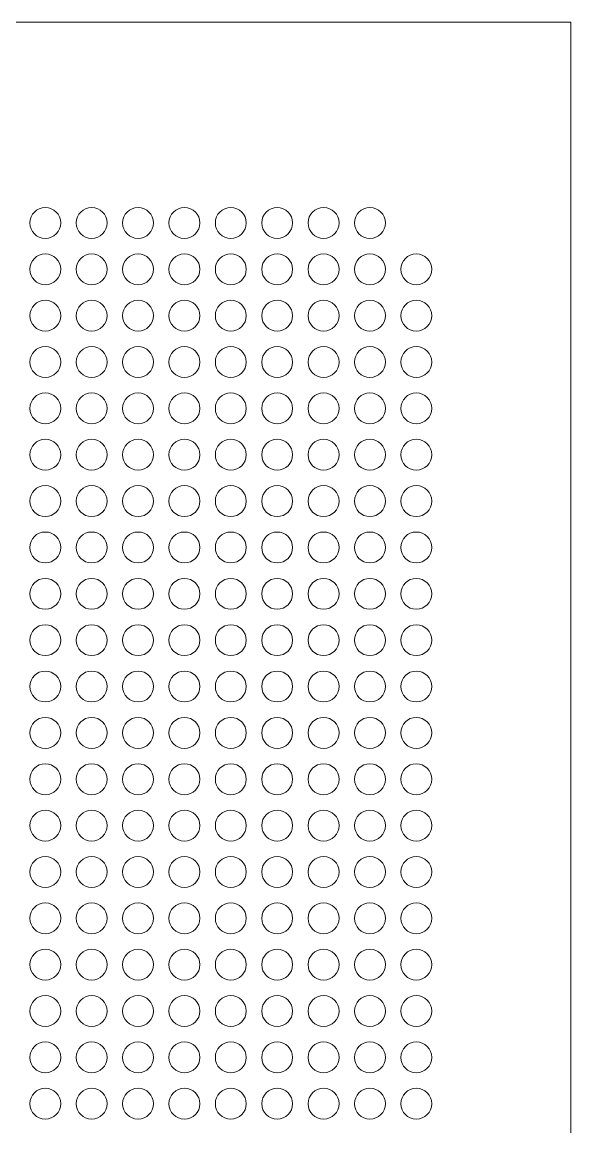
# Model space of a CAD drawing. Header units: centimetres. Extents: x -67.6 to -20.6, y -25.4 to 27.8.
# Drawn here: x -54.477 to -52.702, y -20.479 to -16.904 of the extents above; entities that cross this region are included whole.
import ezdxf

# ---------------------------------------------------------------- set-up
doc = ezdxf.new("R2010")
doc.units = ezdxf.units.CM
doc.header["$MEASUREMENT"] = 0
doc.layers.add('Layer 1', color=7, linetype='Continuous')

msp = doc.modelspace()

# ---------------------------------------------------------------- linework, layer by layer
at = {"layer": 'Layer 1', "color": 250, "lineweight": 9}
for points in [[(-59.70196, -24.2043), (-59.70196, -24.2043), (-52.70196, -24.2043), (-52.70196, -24.2043), (-52.70196, -24.2043), (-52.70196, -16.9043), (-52.70196, -16.9043), (-52.70196, -16.9043), (-59.70196, -16.9043), (-59.70196, -16.9043), (-59.70196, -16.9043), (-59.70196, -24.2043), (-59.70196, -24.2043)], [(-54.40196, -17.5043), (-54.37435, -17.5043), (-54.35196, -17.52669), (-54.35196, -17.5543), (-54.35196, -17.58191), (-54.37435, -17.6043), (-54.40196, -17.6043), (-54.42957, -17.6043), (-54.45196, -17.58191), (-54.45196, -17.5543), (-54.45196, -17.52669), (-54.42957, -17.5043), (-54.40196, -17.5043)], [(-54.25196, -17.5043), (-54.22435, -17.5043), (-54.20196, -17.52669), (-54.20196, -17.5543), (-54.20196, -17.58191), (-54.22435, -17.6043), (-54.25196, -17.6043), (-54.27957, -17.6043), (-54.30196, -17.58191), (-54.30196, -17.5543), (-54.30196, -17.52669), (-54.27957, -17.5043), (-54.25196, -17.5043)], [(-54.10196, -17.5043), (-54.07435, -17.5043), (-54.05196, -17.52669), (-54.05196, -17.5543), (-54.05196, -17.58191), (-54.07435, -17.6043), (-54.10196, -17.6043), (-54.12957, -17.6043), (-54.15196, -17.58191), (-54.15196, -17.5543), (-54.15196, -17.52669), (-54.12957, -17.5043), (-54.10196, -17.5043)], [(-53.95196, -17.5043), (-53.92435, -17.5043), (-53.90196, -17.52669), (-53.90196, -17.5543), (-53.90196, -17.58191), (-53.92435, -17.6043), (-53.95196, -17.6043), (-53.97957, -17.6043), (-54.00196, -17.58191), (-54.00196, -17.5543), (-54.00196, -17.52669), (-53.97957, -17.5043), (-53.95196, -17.5043)], [(-53.80196, -17.5043), (-53.77435, -17.5043), (-53.75196, -17.52669), (-53.75196, -17.5543), (-53.75196, -17.58191), (-53.77435, -17.6043), (-53.80196, -17.6043), (-53.82957, -17.6043), (-53.85196, -17.58191), (-53.85196, -17.5543), (-53.85196, -17.52669), (-53.82957, -17.5043), (-53.80196, -17.5043)], [(-53.65196, -17.5043), (-53.62435, -17.5043), (-53.60196, -17.52669), (-53.60196, -17.5543), (-53.60196, -17.58191), (-53.62435, -17.6043), (-53.65196, -17.6043), (-53.67957, -17.6043), (-53.70196, -17.58191), (-53.70196, -17.5543), (-53.70196, -17.52669), (-53.67957, -17.5043), (-53.65196, -17.5043)], [(-53.50196, -17.5043), (-53.47435, -17.5043), (-53.45196, -17.52669), (-53.45196, -17.5543), (-53.45196, -17.58191), (-53.47435, -17.6043), (-53.50196, -17.6043), (-53.52957, -17.6043), (-53.55196, -17.58191), (-53.55196, -17.5543), (-53.55196, -17.52669), (-53.52957, -17.5043), (-53.50196, -17.5043)], [(-53.35196, -17.5043), (-53.32435, -17.5043), (-53.30196, -17.52669), (-53.30196, -17.5543), (-53.30196, -17.58191), (-53.32435, -17.6043), (-53.35196, -17.6043), (-53.37957, -17.6043), (-53.40196, -17.58191), (-53.40196, -17.5543), (-53.40196, -17.52669), (-53.37957, -17.5043), (-53.35196, -17.5043)], [(-54.40196, -17.6543), (-54.37435, -17.6543), (-54.35196, -17.67669), (-54.35196, -17.7043), (-54.35196, -17.73191), (-54.37435, -17.7543), (-54.40196, -17.7543), (-54.42957, -17.7543), (-54.45196, -17.73191), (-54.45196, -17.7043), (-54.45196, -17.67669), (-54.42957, -17.6543), (-54.40196, -17.6543)], [(-54.25196, -17.6543), (-54.22435, -17.6543), (-54.20196, -17.67669), (-54.20196, -17.7043), (-54.20196, -17.73191), (-54.22435, -17.7543), (-54.25196, -17.7543), (-54.27957, -17.7543), (-54.30196, -17.73191), (-54.30196, -17.7043), (-54.30196, -17.67669), (-54.27957, -17.6543), (-54.25196, -17.6543)], [(-54.10196, -17.6543), (-54.07435, -17.6543), (-54.05196, -17.67669), (-54.05196, -17.7043), (-54.05196, -17.73191), (-54.07435, -17.7543), (-54.10196, -17.7543), (-54.12957, -17.7543), (-54.15196, -17.73191), (-54.15196, -17.7043), (-54.15196, -17.67669), (-54.12957, -17.6543), (-54.10196, -17.6543)], [(-53.95196, -17.6543), (-53.92435, -17.6543), (-53.90196, -17.67669), (-53.90196, -17.7043), (-53.90196, -17.73191), (-53.92435, -17.7543), (-53.95196, -17.7543), (-53.97957, -17.7543), (-54.00196, -17.73191), (-54.00196, -17.7043), (-54.00196, -17.67669), (-53.97957, -17.6543), (-53.95196, -17.6543)], [(-53.80196, -17.6543), (-53.77435, -17.6543), (-53.75196, -17.67669), (-53.75196, -17.7043), (-53.75196, -17.73191), (-53.77435, -17.7543), (-53.80196, -17.7543), (-53.82957, -17.7543), (-53.85196, -17.73191), (-53.85196, -17.7043), (-53.85196, -17.67669), (-53.82957, -17.6543), (-53.80196, -17.6543)], [(-53.65196, -17.6543), (-53.62435, -17.6543), (-53.60196, -17.67669), (-53.60196, -17.7043), (-53.60196, -17.73191), (-53.62435, -17.7543), (-53.65196, -17.7543), (-53.67957, -17.7543), (-53.70196, -17.73191), (-53.70196, -17.7043), (-53.70196, -17.67669), (-53.67957, -17.6543), (-53.65196, -17.6543)], [(-53.50196, -17.6543), (-53.47435, -17.6543), (-53.45196, -17.67669), (-53.45196, -17.7043), (-53.45196, -17.73191), (-53.47435, -17.7543), (-53.50196, -17.7543), (-53.52957, -17.7543), (-53.55196, -17.73191), (-53.55196, -17.7043), (-53.55196, -17.67669), (-53.52957, -17.6543), (-53.50196, -17.6543)], [(-53.35196, -17.6543), (-53.32435, -17.6543), (-53.30196, -17.67669), (-53.30196, -17.7043), (-53.30196, -17.73191), (-53.32435, -17.7543), (-53.35196, -17.7543), (-53.37957, -17.7543), (-53.40196, -17.73191), (-53.40196, -17.7043), (-53.40196, -17.67669), (-53.37957, -17.6543), (-53.35196, -17.6543)], [(-53.20196, -17.6543), (-53.17435, -17.6543), (-53.15196, -17.67669), (-53.15196, -17.7043), (-53.15196, -17.73191), (-53.17435, -17.7543), (-53.20196, -17.7543), (-53.22957, -17.7543), (-53.25196, -17.73191), (-53.25196, -17.7043), (-53.25196, -17.67669), (-53.22957, -17.6543), (-53.20196, -17.6543)], [(-54.40196, -17.8043), (-54.37435, -17.8043), (-54.35196, -17.82669), (-54.35196, -17.8543), (-54.35196, -17.88191), (-54.37435, -17.9043), (-54.40196, -17.9043), (-54.42957, -17.9043), (-54.45196, -17.88191), (-54.45196, -17.8543), (-54.45196, -17.82669), (-54.42957, -17.8043), (-54.40196, -17.8043)], [(-54.25196, -17.8043), (-54.22435, -17.8043), (-54.20196, -17.82669), (-54.20196, -17.8543), (-54.20196, -17.88191), (-54.22435, -17.9043), (-54.25196, -17.9043), (-54.27957, -17.9043), (-54.30196, -17.88191), (-54.30196, -17.8543), (-54.30196, -17.82669), (-54.27957, -17.8043), (-54.25196, -17.8043)], [(-54.10196, -17.8043), (-54.07435, -17.8043), (-54.05196, -17.82669), (-54.05196, -17.8543), (-54.05196, -17.88191), (-54.07435, -17.9043), (-54.10196, -17.9043), (-54.12957, -17.9043), (-54.15196, -17.88191), (-54.15196, -17.8543), (-54.15196, -17.82669), (-54.12957, -17.8043), (-54.10196, -17.8043)], [(-53.95196, -17.8043), (-53.92435, -17.8043), (-53.90196, -17.82669), (-53.90196, -17.8543), (-53.90196, -17.88191), (-53.92435, -17.9043), (-53.95196, -17.9043), (-53.97957, -17.9043), (-54.00196, -17.88191), (-54.00196, -17.8543), (-54.00196, -17.82669), (-53.97957, -17.8043), (-53.95196, -17.8043)], [(-53.80196, -17.8043), (-53.77435, -17.8043), (-53.75196, -17.82669), (-53.75196, -17.8543), (-53.75196, -17.88191), (-53.77435, -17.9043), (-53.80196, -17.9043), (-53.82957, -17.9043), (-53.85196, -17.88191), (-53.85196, -17.8543), (-53.85196, -17.82669), (-53.82957, -17.8043), (-53.80196, -17.8043)], [(-53.65196, -17.8043), (-53.62435, -17.8043), (-53.60196, -17.82669), (-53.60196, -17.8543), (-53.60196, -17.88191), (-53.62435, -17.9043), (-53.65196, -17.9043), (-53.67957, -17.9043), (-53.70196, -17.88191), (-53.70196, -17.8543), (-53.70196, -17.82669), (-53.67957, -17.8043), (-53.65196, -17.8043)], [(-53.50196, -17.8043), (-53.47435, -17.8043), (-53.45196, -17.82669), (-53.45196, -17.8543), (-53.45196, -17.88191), (-53.47435, -17.9043), (-53.50196, -17.9043), (-53.52957, -17.9043), (-53.55196, -17.88191), (-53.55196, -17.8543), (-53.55196, -17.82669), (-53.52957, -17.8043), (-53.50196, -17.8043)], [(-53.35196, -17.8043), (-53.32435, -17.8043), (-53.30196, -17.82669), (-53.30196, -17.8543), (-53.30196, -17.88191), (-53.32435, -17.9043), (-53.35196, -17.9043), (-53.37957, -17.9043), (-53.40196, -17.88191), (-53.40196, -17.8543), (-53.40196, -17.82669), (-53.37957, -17.8043), (-53.35196, -17.8043)], [(-53.20196, -17.8043), (-53.17435, -17.8043), (-53.15196, -17.82669), (-53.15196, -17.8543), (-53.15196, -17.88191), (-53.17435, -17.9043), (-53.20196, -17.9043), (-53.22957, -17.9043), (-53.25196, -17.88191), (-53.25196, -17.8543), (-53.25196, -17.82669), (-53.22957, -17.8043), (-53.20196, -17.8043)], [(-54.40196, -17.9543), (-54.37435, -17.9543), (-54.35196, -17.97669), (-54.35196, -18.0043), (-54.35196, -18.03191), (-54.37435, -18.0543), (-54.40196, -18.0543), (-54.42957, -18.0543), (-54.45196, -18.03191), (-54.45196, -18.0043), (-54.45196, -17.97669), (-54.42957, -17.9543), (-54.40196, -17.9543)], [(-54.25196, -17.9543), (-54.22435, -17.9543), (-54.20196, -17.97669), (-54.20196, -18.0043), (-54.20196, -18.03191), (-54.22435, -18.0543), (-54.25196, -18.0543), (-54.27957, -18.0543), (-54.30196, -18.03191), (-54.30196, -18.0043), (-54.30196, -17.97669), (-54.27957, -17.9543), (-54.25196, -17.9543)], [(-54.10196, -17.9543), (-54.07435, -17.9543), (-54.05196, -17.97669), (-54.05196, -18.0043), (-54.05196, -18.03191), (-54.07435, -18.0543), (-54.10196, -18.0543), (-54.12957, -18.0543), (-54.15196, -18.03191), (-54.15196, -18.0043), (-54.15196, -17.97669), (-54.12957, -17.9543), (-54.10196, -17.9543)], [(-53.95196, -17.9543), (-53.92435, -17.9543), (-53.90196, -17.97669), (-53.90196, -18.0043), (-53.90196, -18.03191), (-53.92435, -18.0543), (-53.95196, -18.0543), (-53.97957, -18.0543), (-54.00196, -18.03191), (-54.00196, -18.0043), (-54.00196, -17.97669), (-53.97957, -17.9543), (-53.95196, -17.9543)], [(-53.80196, -17.9543), (-53.77435, -17.9543), (-53.75196, -17.97669), (-53.75196, -18.0043), (-53.75196, -18.03191), (-53.77435, -18.0543), (-53.80196, -18.0543), (-53.82957, -18.0543), (-53.85196, -18.03191), (-53.85196, -18.0043), (-53.85196, -17.97669), (-53.82957, -17.9543), (-53.80196, -17.9543)], [(-53.65196, -17.9543), (-53.62435, -17.9543), (-53.60196, -17.97669), (-53.60196, -18.0043), (-53.60196, -18.03191), (-53.62435, -18.0543), (-53.65196, -18.0543), (-53.67957, -18.0543), (-53.70196, -18.03191), (-53.70196, -18.0043), (-53.70196, -17.97669), (-53.67957, -17.9543), (-53.65196, -17.9543)], [(-53.50196, -17.9543), (-53.47435, -17.9543), (-53.45196, -17.97669), (-53.45196, -18.0043), (-53.45196, -18.03191), (-53.47435, -18.0543), (-53.50196, -18.0543), (-53.52957, -18.0543), (-53.55196, -18.03191), (-53.55196, -18.0043), (-53.55196, -17.97669), (-53.52957, -17.9543), (-53.50196, -17.9543)], [(-53.35196, -17.9543), (-53.32435, -17.9543), (-53.30196, -17.97669), (-53.30196, -18.0043), (-53.30196, -18.03191), (-53.32435, -18.0543), (-53.35196, -18.0543), (-53.37957, -18.0543), (-53.40196, -18.03191), (-53.40196, -18.0043), (-53.40196, -17.97669), (-53.37957, -17.9543), (-53.35196, -17.9543)], [(-53.20196, -17.9543), (-53.17435, -17.9543), (-53.15196, -17.97669), (-53.15196, -18.0043), (-53.15196, -18.03191), (-53.17435, -18.0543), (-53.20196, -18.0543), (-53.22957, -18.0543), (-53.25196, -18.03191), (-53.25196, -18.0043), (-53.25196, -17.97669), (-53.22957, -17.9543), (-53.20196, -17.9543)], [(-54.40196, -18.1043), (-54.37435, -18.1043), (-54.35196, -18.12669), (-54.35196, -18.1543), (-54.35196, -18.18191), (-54.37435, -18.2043), (-54.40196, -18.2043), (-54.42957, -18.2043), (-54.45196, -18.18191), (-54.45196, -18.1543), (-54.45196, -18.12669), (-54.42957, -18.1043), (-54.40196, -18.1043)], [(-54.25196, -18.1043), (-54.22435, -18.1043), (-54.20196, -18.12669), (-54.20196, -18.1543), (-54.20196, -18.18191), (-54.22435, -18.2043), (-54.25196, -18.2043), (-54.27957, -18.2043), (-54.30196, -18.18191), (-54.30196, -18.1543), (-54.30196, -18.12669), (-54.27957, -18.1043), (-54.25196, -18.1043)], [(-54.10196, -18.1043), (-54.07435, -18.1043), (-54.05196, -18.12669), (-54.05196, -18.1543), (-54.05196, -18.18191), (-54.07435, -18.2043), (-54.10196, -18.2043), (-54.12957, -18.2043), (-54.15196, -18.18191), (-54.15196, -18.1543), (-54.15196, -18.12669), (-54.12957, -18.1043), (-54.10196, -18.1043)], [(-53.95196, -18.1043), (-53.92435, -18.1043), (-53.90196, -18.12669), (-53.90196, -18.1543), (-53.90196, -18.18191), (-53.92435, -18.2043), (-53.95196, -18.2043), (-53.97957, -18.2043), (-54.00196, -18.18191), (-54.00196, -18.1543), (-54.00196, -18.12669), (-53.97957, -18.1043), (-53.95196, -18.1043)], [(-53.80196, -18.1043), (-53.77435, -18.1043), (-53.75196, -18.12669), (-53.75196, -18.1543), (-53.75196, -18.18191), (-53.77435, -18.2043), (-53.80196, -18.2043), (-53.82957, -18.2043), (-53.85196, -18.18191), (-53.85196, -18.1543), (-53.85196, -18.12669), (-53.82957, -18.1043), (-53.80196, -18.1043)], [(-53.65196, -18.1043), (-53.62435, -18.1043), (-53.60196, -18.12669), (-53.60196, -18.1543), (-53.60196, -18.18191), (-53.62435, -18.2043), (-53.65196, -18.2043), (-53.67957, -18.2043), (-53.70196, -18.18191), (-53.70196, -18.1543), (-53.70196, -18.12669), (-53.67957, -18.1043), (-53.65196, -18.1043)], [(-53.50196, -18.1043), (-53.47435, -18.1043), (-53.45196, -18.12669), (-53.45196, -18.1543), (-53.45196, -18.18191), (-53.47435, -18.2043), (-53.50196, -18.2043), (-53.52957, -18.2043), (-53.55196, -18.18191), (-53.55196, -18.1543), (-53.55196, -18.12669), (-53.52957, -18.1043), (-53.50196, -18.1043)], [(-53.35196, -18.1043), (-53.32435, -18.1043), (-53.30196, -18.12669), (-53.30196, -18.1543), (-53.30196, -18.18191), (-53.32435, -18.2043), (-53.35196, -18.2043), (-53.37957, -18.2043), (-53.40196, -18.18191), (-53.40196, -18.1543), (-53.40196, -18.12669), (-53.37957, -18.1043), (-53.35196, -18.1043)], [(-53.20196, -18.1043), (-53.17435, -18.1043), (-53.15196, -18.12669), (-53.15196, -18.1543), (-53.15196, -18.18191), (-53.17435, -18.2043), (-53.20196, -18.2043), (-53.22957, -18.2043), (-53.25196, -18.18191), (-53.25196, -18.1543), (-53.25196, -18.12669), (-53.22957, -18.1043), (-53.20196, -18.1043)], [(-54.40196, -18.2543), (-54.37435, -18.2543), (-54.35196, -18.27669), (-54.35196, -18.3043), (-54.35196, -18.33191), (-54.37435, -18.3543), (-54.40196, -18.3543), (-54.42957, -18.3543), (-54.45196, -18.33191), (-54.45196, -18.3043), (-54.45196, -18.27669), (-54.42957, -18.2543), (-54.40196, -18.2543)], [(-54.25196, -18.2543), (-54.22435, -18.2543), (-54.20196, -18.27669), (-54.20196, -18.3043), (-54.20196, -18.33191), (-54.22435, -18.3543), (-54.25196, -18.3543), (-54.27957, -18.3543), (-54.30196, -18.33191), (-54.30196, -18.3043), (-54.30196, -18.27669), (-54.27957, -18.2543), (-54.25196, -18.2543)], [(-54.10196, -18.2543), (-54.07435, -18.2543), (-54.05196, -18.27669), (-54.05196, -18.3043), (-54.05196, -18.33191), (-54.07435, -18.3543), (-54.10196, -18.3543), (-54.12957, -18.3543), (-54.15196, -18.33191), (-54.15196, -18.3043), (-54.15196, -18.27669), (-54.12957, -18.2543), (-54.10196, -18.2543)], [(-53.95196, -18.2543), (-53.92435, -18.2543), (-53.90196, -18.27669), (-53.90196, -18.3043), (-53.90196, -18.33191), (-53.92435, -18.3543), (-53.95196, -18.3543), (-53.97957, -18.3543), (-54.00196, -18.33191), (-54.00196, -18.3043), (-54.00196, -18.27669), (-53.97957, -18.2543), (-53.95196, -18.2543)], [(-53.80196, -18.2543), (-53.77435, -18.2543), (-53.75196, -18.27669), (-53.75196, -18.3043), (-53.75196, -18.33191), (-53.77435, -18.3543), (-53.80196, -18.3543), (-53.82957, -18.3543), (-53.85196, -18.33191), (-53.85196, -18.3043), (-53.85196, -18.27669), (-53.82957, -18.2543), (-53.80196, -18.2543)], [(-53.65196, -18.2543), (-53.62435, -18.2543), (-53.60196, -18.27669), (-53.60196, -18.3043), (-53.60196, -18.33191), (-53.62435, -18.3543), (-53.65196, -18.3543), (-53.67957, -18.3543), (-53.70196, -18.33191), (-53.70196, -18.3043), (-53.70196, -18.27669), (-53.67957, -18.2543), (-53.65196, -18.2543)], [(-53.50196, -18.2543), (-53.47435, -18.2543), (-53.45196, -18.27669), (-53.45196, -18.3043), (-53.45196, -18.33191), (-53.47435, -18.3543), (-53.50196, -18.3543), (-53.52957, -18.3543), (-53.55196, -18.33191), (-53.55196, -18.3043), (-53.55196, -18.27669), (-53.52957, -18.2543), (-53.50196, -18.2543)], [(-53.35196, -18.2543), (-53.32435, -18.2543), (-53.30196, -18.27669), (-53.30196, -18.3043), (-53.30196, -18.33191), (-53.32435, -18.3543), (-53.35196, -18.3543), (-53.37957, -18.3543), (-53.40196, -18.33191), (-53.40196, -18.3043), (-53.40196, -18.27669), (-53.37957, -18.2543), (-53.35196, -18.2543)], [(-53.20196, -18.2543), (-53.17435, -18.2543), (-53.15196, -18.27669), (-53.15196, -18.3043), (-53.15196, -18.33191), (-53.17435, -18.3543), (-53.20196, -18.3543), (-53.22957, -18.3543), (-53.25196, -18.33191), (-53.25196, -18.3043), (-53.25196, -18.27669), (-53.22957, -18.2543), (-53.20196, -18.2543)], [(-54.40196, -18.4043), (-54.37435, -18.4043), (-54.35196, -18.42669), (-54.35196, -18.4543), (-54.35196, -18.48191), (-54.37435, -18.5043), (-54.40196, -18.5043), (-54.42957, -18.5043), (-54.45196, -18.48191), (-54.45196, -18.4543), (-54.45196, -18.42669), (-54.42957, -18.4043), (-54.40196, -18.4043)], [(-54.25196, -18.4043), (-54.22435, -18.4043), (-54.20196, -18.42669), (-54.20196, -18.4543), (-54.20196, -18.48191), (-54.22435, -18.5043), (-54.25196, -18.5043), (-54.27957, -18.5043), (-54.30196, -18.48191), (-54.30196, -18.4543), (-54.30196, -18.42669), (-54.27957, -18.4043), (-54.25196, -18.4043)], [(-54.10196, -18.4043), (-54.07435, -18.4043), (-54.05196, -18.42669), (-54.05196, -18.4543), (-54.05196, -18.48191), (-54.07435, -18.5043), (-54.10196, -18.5043), (-54.12957, -18.5043), (-54.15196, -18.48191), (-54.15196, -18.4543), (-54.15196, -18.42669), (-54.12957, -18.4043), (-54.10196, -18.4043)], [(-53.95196, -18.4043), (-53.92435, -18.4043), (-53.90196, -18.42669), (-53.90196, -18.4543), (-53.90196, -18.48191), (-53.92435, -18.5043), (-53.95196, -18.5043), (-53.97957, -18.5043), (-54.00196, -18.48191), (-54.00196, -18.4543), (-54.00196, -18.42669), (-53.97957, -18.4043), (-53.95196, -18.4043)], [(-53.80196, -18.4043), (-53.77435, -18.4043), (-53.75196, -18.42669), (-53.75196, -18.4543), (-53.75196, -18.48191), (-53.77435, -18.5043), (-53.80196, -18.5043), (-53.82957, -18.5043), (-53.85196, -18.48191), (-53.85196, -18.4543), (-53.85196, -18.42669), (-53.82957, -18.4043), (-53.80196, -18.4043)], [(-53.65196, -18.4043), (-53.62435, -18.4043), (-53.60196, -18.42669), (-53.60196, -18.4543), (-53.60196, -18.48191), (-53.62435, -18.5043), (-53.65196, -18.5043), (-53.67957, -18.5043), (-53.70196, -18.48191), (-53.70196, -18.4543), (-53.70196, -18.42669), (-53.67957, -18.4043), (-53.65196, -18.4043)], [(-53.50196, -18.4043), (-53.47435, -18.4043), (-53.45196, -18.42669), (-53.45196, -18.4543), (-53.45196, -18.48191), (-53.47435, -18.5043), (-53.50196, -18.5043), (-53.52957, -18.5043), (-53.55196, -18.48191), (-53.55196, -18.4543), (-53.55196, -18.42669), (-53.52957, -18.4043), (-53.50196, -18.4043)], [(-53.35196, -18.4043), (-53.32435, -18.4043), (-53.30196, -18.42669), (-53.30196, -18.4543), (-53.30196, -18.48191), (-53.32435, -18.5043), (-53.35196, -18.5043), (-53.37957, -18.5043), (-53.40196, -18.48191), (-53.40196, -18.4543), (-53.40196, -18.42669), (-53.37957, -18.4043), (-53.35196, -18.4043)], [(-53.20196, -18.4043), (-53.17435, -18.4043), (-53.15196, -18.42669), (-53.15196, -18.4543), (-53.15196, -18.48191), (-53.17435, -18.5043), (-53.20196, -18.5043), (-53.22957, -18.5043), (-53.25196, -18.48191), (-53.25196, -18.4543), (-53.25196, -18.42669), (-53.22957, -18.4043), (-53.20196, -18.4043)], [(-54.40196, -18.5543), (-54.37435, -18.5543), (-54.35196, -18.57669), (-54.35196, -18.6043), (-54.35196, -18.63191), (-54.37435, -18.6543), (-54.40196, -18.6543), (-54.42957, -18.6543), (-54.45196, -18.63191), (-54.45196, -18.6043), (-54.45196, -18.57669), (-54.42957, -18.5543), (-54.40196, -18.5543)], [(-54.25196, -18.5543), (-54.22435, -18.5543), (-54.20196, -18.57669), (-54.20196, -18.6043), (-54.20196, -18.63191), (-54.22435, -18.6543), (-54.25196, -18.6543), (-54.27957, -18.6543), (-54.30196, -18.63191), (-54.30196, -18.6043), (-54.30196, -18.57669), (-54.27957, -18.5543), (-54.25196, -18.5543)], [(-54.10196, -18.5543), (-54.07435, -18.5543), (-54.05196, -18.57669), (-54.05196, -18.6043), (-54.05196, -18.63191), (-54.07435, -18.6543), (-54.10196, -18.6543), (-54.12957, -18.6543), (-54.15196, -18.63191), (-54.15196, -18.6043), (-54.15196, -18.57669), (-54.12957, -18.5543), (-54.10196, -18.5543)], [(-53.95196, -18.5543), (-53.92435, -18.5543), (-53.90196, -18.57669), (-53.90196, -18.6043), (-53.90196, -18.63191), (-53.92435, -18.6543), (-53.95196, -18.6543), (-53.97957, -18.6543), (-54.00196, -18.63191), (-54.00196, -18.6043), (-54.00196, -18.57669), (-53.97957, -18.5543), (-53.95196, -18.5543)], [(-53.80196, -18.5543), (-53.77435, -18.5543), (-53.75196, -18.57669), (-53.75196, -18.6043), (-53.75196, -18.63191), (-53.77435, -18.6543), (-53.80196, -18.6543), (-53.82957, -18.6543), (-53.85196, -18.63191), (-53.85196, -18.6043), (-53.85196, -18.57669), (-53.82957, -18.5543), (-53.80196, -18.5543)], [(-53.65196, -18.5543), (-53.62435, -18.5543), (-53.60196, -18.57669), (-53.60196, -18.6043), (-53.60196, -18.63191), (-53.62435, -18.6543), (-53.65196, -18.6543), (-53.67957, -18.6543), (-53.70196, -18.63191), (-53.70196, -18.6043), (-53.70196, -18.57669), (-53.67957, -18.5543), (-53.65196, -18.5543)], [(-53.50196, -18.5543), (-53.47435, -18.5543), (-53.45196, -18.57669), (-53.45196, -18.6043), (-53.45196, -18.63191), (-53.47435, -18.6543), (-53.50196, -18.6543), (-53.52957, -18.6543), (-53.55196, -18.63191), (-53.55196, -18.6043), (-53.55196, -18.57669), (-53.52957, -18.5543), (-53.50196, -18.5543)], [(-53.35196, -18.5543), (-53.32435, -18.5543), (-53.30196, -18.57669), (-53.30196, -18.6043), (-53.30196, -18.63191), (-53.32435, -18.6543), (-53.35196, -18.6543), (-53.37957, -18.6543), (-53.40196, -18.63191), (-53.40196, -18.6043), (-53.40196, -18.57669), (-53.37957, -18.5543), (-53.35196, -18.5543)], [(-53.20196, -18.5543), (-53.17435, -18.5543), (-53.15196, -18.57669), (-53.15196, -18.6043), (-53.15196, -18.63191), (-53.17435, -18.6543), (-53.20196, -18.6543), (-53.22957, -18.6543), (-53.25196, -18.63191), (-53.25196, -18.6043), (-53.25196, -18.57669), (-53.22957, -18.5543), (-53.20196, -18.5543)], [(-54.40196, -18.7043), (-54.37435, -18.7043), (-54.35196, -18.72669), (-54.35196, -18.7543), (-54.35196, -18.78191), (-54.37435, -18.8043), (-54.40196, -18.8043), (-54.42957, -18.8043), (-54.45196, -18.78191), (-54.45196, -18.7543), (-54.45196, -18.72669), (-54.42957, -18.7043), (-54.40196, -18.7043)], [(-54.25196, -18.7043), (-54.22435, -18.7043), (-54.20196, -18.72669), (-54.20196, -18.7543), (-54.20196, -18.78191), (-54.22435, -18.8043), (-54.25196, -18.8043), (-54.27957, -18.8043), (-54.30196, -18.78191), (-54.30196, -18.7543), (-54.30196, -18.72669), (-54.27957, -18.7043), (-54.25196, -18.7043)], [(-54.10196, -18.7043), (-54.07435, -18.7043), (-54.05196, -18.72669), (-54.05196, -18.7543), (-54.05196, -18.78191), (-54.07435, -18.8043), (-54.10196, -18.8043), (-54.12957, -18.8043), (-54.15196, -18.78191), (-54.15196, -18.7543), (-54.15196, -18.72669), (-54.12957, -18.7043), (-54.10196, -18.7043)], [(-53.95196, -18.7043), (-53.92435, -18.7043), (-53.90196, -18.72669), (-53.90196, -18.7543), (-53.90196, -18.78191), (-53.92435, -18.8043), (-53.95196, -18.8043), (-53.97957, -18.8043), (-54.00196, -18.78191), (-54.00196, -18.7543), (-54.00196, -18.72669), (-53.97957, -18.7043), (-53.95196, -18.7043)], [(-53.80196, -18.7043), (-53.77435, -18.7043), (-53.75196, -18.72669), (-53.75196, -18.7543), (-53.75196, -18.78191), (-53.77435, -18.8043), (-53.80196, -18.8043), (-53.82957, -18.8043), (-53.85196, -18.78191), (-53.85196, -18.7543), (-53.85196, -18.72669), (-53.82957, -18.7043), (-53.80196, -18.7043)], [(-53.65196, -18.7043), (-53.62435, -18.7043), (-53.60196, -18.72669), (-53.60196, -18.7543), (-53.60196, -18.78191), (-53.62435, -18.8043), (-53.65196, -18.8043), (-53.67957, -18.8043), (-53.70196, -18.78191), (-53.70196, -18.7543), (-53.70196, -18.72669), (-53.67957, -18.7043), (-53.65196, -18.7043)], [(-53.50196, -18.7043), (-53.47435, -18.7043), (-53.45196, -18.72669), (-53.45196, -18.7543), (-53.45196, -18.78191), (-53.47435, -18.8043), (-53.50196, -18.8043), (-53.52957, -18.8043), (-53.55196, -18.78191), (-53.55196, -18.7543), (-53.55196, -18.72669), (-53.52957, -18.7043), (-53.50196, -18.7043)], [(-53.35196, -18.7043), (-53.32435, -18.7043), (-53.30196, -18.72669), (-53.30196, -18.7543), (-53.30196, -18.78191), (-53.32435, -18.8043), (-53.35196, -18.8043), (-53.37957, -18.8043), (-53.40196, -18.78191), (-53.40196, -18.7543), (-53.40196, -18.72669), (-53.37957, -18.7043), (-53.35196, -18.7043)], [(-53.20196, -18.7043), (-53.17435, -18.7043), (-53.15196, -18.72669), (-53.15196, -18.7543), (-53.15196, -18.78191), (-53.17435, -18.8043), (-53.20196, -18.8043), (-53.22957, -18.8043), (-53.25196, -18.78191), (-53.25196, -18.7543), (-53.25196, -18.72669), (-53.22957, -18.7043), (-53.20196, -18.7043)], [(-54.40196, -18.8543), (-54.37435, -18.8543), (-54.35196, -18.87669), (-54.35196, -18.9043), (-54.35196, -18.93191), (-54.37435, -18.9543), (-54.40196, -18.9543), (-54.42957, -18.9543), (-54.45196, -18.93191), (-54.45196, -18.9043), (-54.45196, -18.87669), (-54.42957, -18.8543), (-54.40196, -18.8543)], [(-54.25196, -18.8543), (-54.22435, -18.8543), (-54.20196, -18.87669), (-54.20196, -18.9043), (-54.20196, -18.93191), (-54.22435, -18.9543), (-54.25196, -18.9543), (-54.27957, -18.9543), (-54.30196, -18.93191), (-54.30196, -18.9043), (-54.30196, -18.87669), (-54.27957, -18.8543), (-54.25196, -18.8543)], [(-54.10196, -18.8543), (-54.07435, -18.8543), (-54.05196, -18.87669), (-54.05196, -18.9043), (-54.05196, -18.93191), (-54.07435, -18.9543), (-54.10196, -18.9543), (-54.12957, -18.9543), (-54.15196, -18.93191), (-54.15196, -18.9043), (-54.15196, -18.87669), (-54.12957, -18.8543), (-54.10196, -18.8543)], [(-53.95196, -18.8543), (-53.92435, -18.8543), (-53.90196, -18.87669), (-53.90196, -18.9043), (-53.90196, -18.93191), (-53.92435, -18.9543), (-53.95196, -18.9543), (-53.97957, -18.9543), (-54.00196, -18.93191), (-54.00196, -18.9043), (-54.00196, -18.87669), (-53.97957, -18.8543), (-53.95196, -18.8543)], [(-53.80196, -18.8543), (-53.77435, -18.8543), (-53.75196, -18.87669), (-53.75196, -18.9043), (-53.75196, -18.93191), (-53.77435, -18.9543), (-53.80196, -18.9543), (-53.82957, -18.9543), (-53.85196, -18.93191), (-53.85196, -18.9043), (-53.85196, -18.87669), (-53.82957, -18.8543), (-53.80196, -18.8543)], [(-53.65196, -18.8543), (-53.62435, -18.8543), (-53.60196, -18.87669), (-53.60196, -18.9043), (-53.60196, -18.93191), (-53.62435, -18.9543), (-53.65196, -18.9543), (-53.67957, -18.9543), (-53.70196, -18.93191), (-53.70196, -18.9043), (-53.70196, -18.87669), (-53.67957, -18.8543), (-53.65196, -18.8543)], [(-53.50196, -18.8543), (-53.47435, -18.8543), (-53.45196, -18.87669), (-53.45196, -18.9043), (-53.45196, -18.93191), (-53.47435, -18.9543), (-53.50196, -18.9543), (-53.52957, -18.9543), (-53.55196, -18.93191), (-53.55196, -18.9043), (-53.55196, -18.87669), (-53.52957, -18.8543), (-53.50196, -18.8543)], [(-53.35196, -18.8543), (-53.32435, -18.8543), (-53.30196, -18.87669), (-53.30196, -18.9043), (-53.30196, -18.93191), (-53.32435, -18.9543), (-53.35196, -18.9543), (-53.37957, -18.9543), (-53.40196, -18.93191), (-53.40196, -18.9043), (-53.40196, -18.87669), (-53.37957, -18.8543), (-53.35196, -18.8543)], [(-53.20196, -18.8543), (-53.17435, -18.8543), (-53.15196, -18.87669), (-53.15196, -18.9043), (-53.15196, -18.93191), (-53.17435, -18.9543), (-53.20196, -18.9543), (-53.22957, -18.9543), (-53.25196, -18.93191), (-53.25196, -18.9043), (-53.25196, -18.87669), (-53.22957, -18.8543), (-53.20196, -18.8543)], [(-54.40196, -19.0043), (-54.37435, -19.0043), (-54.35196, -19.02669), (-54.35196, -19.0543), (-54.35196, -19.08191), (-54.37435, -19.1043), (-54.40196, -19.1043), (-54.42957, -19.1043), (-54.45196, -19.08191), (-54.45196, -19.0543), (-54.45196, -19.02669), (-54.42957, -19.0043), (-54.40196, -19.0043)], [(-54.25196, -19.0043), (-54.22435, -19.0043), (-54.20196, -19.02669), (-54.20196, -19.0543), (-54.20196, -19.08191), (-54.22435, -19.1043), (-54.25196, -19.1043), (-54.27957, -19.1043), (-54.30196, -19.08191), (-54.30196, -19.0543), (-54.30196, -19.02669), (-54.27957, -19.0043), (-54.25196, -19.0043)], [(-54.10196, -19.0043), (-54.07435, -19.0043), (-54.05196, -19.02669), (-54.05196, -19.0543), (-54.05196, -19.08191), (-54.07435, -19.1043), (-54.10196, -19.1043), (-54.12957, -19.1043), (-54.15196, -19.08191), (-54.15196, -19.0543), (-54.15196, -19.02669), (-54.12957, -19.0043), (-54.10196, -19.0043)], [(-53.95196, -19.0043), (-53.92435, -19.0043), (-53.90196, -19.02669), (-53.90196, -19.0543), (-53.90196, -19.08191), (-53.92435, -19.1043), (-53.95196, -19.1043), (-53.97957, -19.1043), (-54.00196, -19.08191), (-54.00196, -19.0543), (-54.00196, -19.02669), (-53.97957, -19.0043), (-53.95196, -19.0043)], [(-53.80196, -19.0043), (-53.77435, -19.0043), (-53.75196, -19.02669), (-53.75196, -19.0543), (-53.75196, -19.08191), (-53.77435, -19.1043), (-53.80196, -19.1043), (-53.82957, -19.1043), (-53.85196, -19.08191), (-53.85196, -19.0543), (-53.85196, -19.02669), (-53.82957, -19.0043), (-53.80196, -19.0043)], [(-53.65196, -19.0043), (-53.62435, -19.0043), (-53.60196, -19.02669), (-53.60196, -19.0543), (-53.60196, -19.08191), (-53.62435, -19.1043), (-53.65196, -19.1043), (-53.67957, -19.1043), (-53.70196, -19.08191), (-53.70196, -19.0543), (-53.70196, -19.02669), (-53.67957, -19.0043), (-53.65196, -19.0043)], [(-53.50196, -19.0043), (-53.47435, -19.0043), (-53.45196, -19.02669), (-53.45196, -19.0543), (-53.45196, -19.08191), (-53.47435, -19.1043), (-53.50196, -19.1043), (-53.52957, -19.1043), (-53.55196, -19.08191), (-53.55196, -19.0543), (-53.55196, -19.02669), (-53.52957, -19.0043), (-53.50196, -19.0043)], [(-53.35196, -19.0043), (-53.32435, -19.0043), (-53.30196, -19.02669), (-53.30196, -19.0543), (-53.30196, -19.08191), (-53.32435, -19.1043), (-53.35196, -19.1043), (-53.37957, -19.1043), (-53.40196, -19.08191), (-53.40196, -19.0543), (-53.40196, -19.02669), (-53.37957, -19.0043), (-53.35196, -19.0043)], [(-53.20196, -19.0043), (-53.17435, -19.0043), (-53.15196, -19.02669), (-53.15196, -19.0543), (-53.15196, -19.08191), (-53.17435, -19.1043), (-53.20196, -19.1043), (-53.22957, -19.1043), (-53.25196, -19.08191), (-53.25196, -19.0543), (-53.25196, -19.02669), (-53.22957, -19.0043), (-53.20196, -19.0043)], [(-54.40196, -19.1543), (-54.37435, -19.1543), (-54.35196, -19.17669), (-54.35196, -19.2043), (-54.35196, -19.23191), (-54.37435, -19.2543), (-54.40196, -19.2543), (-54.42957, -19.2543), (-54.45196, -19.23191), (-54.45196, -19.2043), (-54.45196, -19.17669), (-54.42957, -19.1543), (-54.40196, -19.1543)], [(-54.25196, -19.1543), (-54.22435, -19.1543), (-54.20196, -19.17669), (-54.20196, -19.2043), (-54.20196, -19.23191), (-54.22435, -19.2543), (-54.25196, -19.2543), (-54.27957, -19.2543), (-54.30196, -19.23191), (-54.30196, -19.2043), (-54.30196, -19.17669), (-54.27957, -19.1543), (-54.25196, -19.1543)], [(-54.10196, -19.1543), (-54.07435, -19.1543), (-54.05196, -19.17669), (-54.05196, -19.2043), (-54.05196, -19.23191), (-54.07435, -19.2543), (-54.10196, -19.2543), (-54.12957, -19.2543), (-54.15196, -19.23191), (-54.15196, -19.2043), (-54.15196, -19.17669), (-54.12957, -19.1543), (-54.10196, -19.1543)], [(-53.95196, -19.1543), (-53.92435, -19.1543), (-53.90196, -19.17669), (-53.90196, -19.2043), (-53.90196, -19.23191), (-53.92435, -19.2543), (-53.95196, -19.2543), (-53.97957, -19.2543), (-54.00196, -19.23191), (-54.00196, -19.2043), (-54.00196, -19.17669), (-53.97957, -19.1543), (-53.95196, -19.1543)], [(-53.80196, -19.1543), (-53.77435, -19.1543), (-53.75196, -19.17669), (-53.75196, -19.2043), (-53.75196, -19.23191), (-53.77435, -19.2543), (-53.80196, -19.2543), (-53.82957, -19.2543), (-53.85196, -19.23191), (-53.85196, -19.2043), (-53.85196, -19.17669), (-53.82957, -19.1543), (-53.80196, -19.1543)], [(-53.65196, -19.1543), (-53.62435, -19.1543), (-53.60196, -19.17669), (-53.60196, -19.2043), (-53.60196, -19.23191), (-53.62435, -19.2543), (-53.65196, -19.2543), (-53.67957, -19.2543), (-53.70196, -19.23191), (-53.70196, -19.2043), (-53.70196, -19.17669), (-53.67957, -19.1543), (-53.65196, -19.1543)], [(-53.50196, -19.1543), (-53.47435, -19.1543), (-53.45196, -19.17669), (-53.45196, -19.2043), (-53.45196, -19.23191), (-53.47435, -19.2543), (-53.50196, -19.2543), (-53.52957, -19.2543), (-53.55196, -19.23191), (-53.55196, -19.2043), (-53.55196, -19.17669), (-53.52957, -19.1543), (-53.50196, -19.1543)], [(-53.35196, -19.1543), (-53.32435, -19.1543), (-53.30196, -19.17669), (-53.30196, -19.2043), (-53.30196, -19.23191), (-53.32435, -19.2543), (-53.35196, -19.2543), (-53.37957, -19.2543), (-53.40196, -19.23191), (-53.40196, -19.2043), (-53.40196, -19.17669), (-53.37957, -19.1543), (-53.35196, -19.1543)], [(-53.20196, -19.1543), (-53.17435, -19.1543), (-53.15196, -19.17669), (-53.15196, -19.2043), (-53.15196, -19.23191), (-53.17435, -19.2543), (-53.20196, -19.2543), (-53.22957, -19.2543), (-53.25196, -19.23191), (-53.25196, -19.2043), (-53.25196, -19.17669), (-53.22957, -19.1543), (-53.20196, -19.1543)], [(-54.40196, -19.3043), (-54.37435, -19.3043), (-54.35196, -19.32669), (-54.35196, -19.3543), (-54.35196, -19.38191), (-54.37435, -19.4043), (-54.40196, -19.4043), (-54.42957, -19.4043), (-54.45196, -19.38191), (-54.45196, -19.3543), (-54.45196, -19.32669), (-54.42957, -19.3043), (-54.40196, -19.3043)], [(-54.25196, -19.3043), (-54.22435, -19.3043), (-54.20196, -19.32669), (-54.20196, -19.3543), (-54.20196, -19.38191), (-54.22435, -19.4043), (-54.25196, -19.4043), (-54.27957, -19.4043), (-54.30196, -19.38191), (-54.30196, -19.3543), (-54.30196, -19.32669), (-54.27957, -19.3043), (-54.25196, -19.3043)], [(-54.10196, -19.3043), (-54.07435, -19.3043), (-54.05196, -19.32669), (-54.05196, -19.3543), (-54.05196, -19.38191), (-54.07435, -19.4043), (-54.10196, -19.4043), (-54.12957, -19.4043), (-54.15196, -19.38191), (-54.15196, -19.3543), (-54.15196, -19.32669), (-54.12957, -19.3043), (-54.10196, -19.3043)], [(-53.95196, -19.3043), (-53.92435, -19.3043), (-53.90196, -19.32669), (-53.90196, -19.3543), (-53.90196, -19.38191), (-53.92435, -19.4043), (-53.95196, -19.4043), (-53.97957, -19.4043), (-54.00196, -19.38191), (-54.00196, -19.3543), (-54.00196, -19.32669), (-53.97957, -19.3043), (-53.95196, -19.3043)], [(-53.80196, -19.3043), (-53.77435, -19.3043), (-53.75196, -19.32669), (-53.75196, -19.3543), (-53.75196, -19.38191), (-53.77435, -19.4043), (-53.80196, -19.4043), (-53.82957, -19.4043), (-53.85196, -19.38191), (-53.85196, -19.3543), (-53.85196, -19.32669), (-53.82957, -19.3043), (-53.80196, -19.3043)], [(-53.65196, -19.3043), (-53.62435, -19.3043), (-53.60196, -19.32669), (-53.60196, -19.3543), (-53.60196, -19.38191), (-53.62435, -19.4043), (-53.65196, -19.4043), (-53.67957, -19.4043), (-53.70196, -19.38191), (-53.70196, -19.3543), (-53.70196, -19.32669), (-53.67957, -19.3043), (-53.65196, -19.3043)], [(-53.50196, -19.3043), (-53.47435, -19.3043), (-53.45196, -19.32669), (-53.45196, -19.3543), (-53.45196, -19.38191), (-53.47435, -19.4043), (-53.50196, -19.4043), (-53.52957, -19.4043), (-53.55196, -19.38191), (-53.55196, -19.3543), (-53.55196, -19.32669), (-53.52957, -19.3043), (-53.50196, -19.3043)], [(-53.35196, -19.3043), (-53.32435, -19.3043), (-53.30196, -19.32669), (-53.30196, -19.3543), (-53.30196, -19.38191), (-53.32435, -19.4043), (-53.35196, -19.4043), (-53.37957, -19.4043), (-53.40196, -19.38191), (-53.40196, -19.3543), (-53.40196, -19.32669), (-53.37957, -19.3043), (-53.35196, -19.3043)], [(-53.20196, -19.3043), (-53.17435, -19.3043), (-53.15196, -19.32669), (-53.15196, -19.3543), (-53.15196, -19.38191), (-53.17435, -19.4043), (-53.20196, -19.4043), (-53.22957, -19.4043), (-53.25196, -19.38191), (-53.25196, -19.3543), (-53.25196, -19.32669), (-53.22957, -19.3043), (-53.20196, -19.3043)], [(-54.40196, -19.4543), (-54.37435, -19.4543), (-54.35196, -19.47669), (-54.35196, -19.5043), (-54.35196, -19.53191), (-54.37435, -19.5543), (-54.40196, -19.5543), (-54.42957, -19.5543), (-54.45196, -19.53191), (-54.45196, -19.5043), (-54.45196, -19.47669), (-54.42957, -19.4543), (-54.40196, -19.4543)], [(-54.25196, -19.4543), (-54.22435, -19.4543), (-54.20196, -19.47669), (-54.20196, -19.5043), (-54.20196, -19.53191), (-54.22435, -19.5543), (-54.25196, -19.5543), (-54.27957, -19.5543), (-54.30196, -19.53191), (-54.30196, -19.5043), (-54.30196, -19.47669), (-54.27957, -19.4543), (-54.25196, -19.4543)], [(-54.10196, -19.4543), (-54.07435, -19.4543), (-54.05196, -19.47669), (-54.05196, -19.5043), (-54.05196, -19.53191), (-54.07435, -19.5543), (-54.10196, -19.5543), (-54.12957, -19.5543), (-54.15196, -19.53191), (-54.15196, -19.5043), (-54.15196, -19.47669), (-54.12957, -19.4543), (-54.10196, -19.4543)], [(-53.95196, -19.4543), (-53.92435, -19.4543), (-53.90196, -19.47669), (-53.90196, -19.5043), (-53.90196, -19.53191), (-53.92435, -19.5543), (-53.95196, -19.5543), (-53.97957, -19.5543), (-54.00196, -19.53191), (-54.00196, -19.5043), (-54.00196, -19.47669), (-53.97957, -19.4543), (-53.95196, -19.4543)], [(-53.80196, -19.4543), (-53.77435, -19.4543), (-53.75196, -19.47669), (-53.75196, -19.5043), (-53.75196, -19.53191), (-53.77435, -19.5543), (-53.80196, -19.5543), (-53.82957, -19.5543), (-53.85196, -19.53191), (-53.85196, -19.5043), (-53.85196, -19.47669), (-53.82957, -19.4543), (-53.80196, -19.4543)], [(-53.65196, -19.4543), (-53.62435, -19.4543), (-53.60196, -19.47669), (-53.60196, -19.5043), (-53.60196, -19.53191), (-53.62435, -19.5543), (-53.65196, -19.5543), (-53.67957, -19.5543), (-53.70196, -19.53191), (-53.70196, -19.5043), (-53.70196, -19.47669), (-53.67957, -19.4543), (-53.65196, -19.4543)], [(-53.50196, -19.4543), (-53.47435, -19.4543), (-53.45196, -19.47669), (-53.45196, -19.5043), (-53.45196, -19.53191), (-53.47435, -19.5543), (-53.50196, -19.5543), (-53.52957, -19.5543), (-53.55196, -19.53191), (-53.55196, -19.5043), (-53.55196, -19.47669), (-53.52957, -19.4543), (-53.50196, -19.4543)], [(-53.35196, -19.4543), (-53.32435, -19.4543), (-53.30196, -19.47669), (-53.30196, -19.5043), (-53.30196, -19.53191), (-53.32435, -19.5543), (-53.35196, -19.5543), (-53.37957, -19.5543), (-53.40196, -19.53191), (-53.40196, -19.5043), (-53.40196, -19.47669), (-53.37957, -19.4543), (-53.35196, -19.4543)], [(-53.20196, -19.4543), (-53.17435, -19.4543), (-53.15196, -19.47669), (-53.15196, -19.5043), (-53.15196, -19.53191), (-53.17435, -19.5543), (-53.20196, -19.5543), (-53.22957, -19.5543), (-53.25196, -19.53191), (-53.25196, -19.5043), (-53.25196, -19.47669), (-53.22957, -19.4543), (-53.20196, -19.4543)], [(-54.40196, -19.6043), (-54.37435, -19.6043), (-54.35196, -19.62669), (-54.35196, -19.6543), (-54.35196, -19.68191), (-54.37435, -19.7043), (-54.40196, -19.7043), (-54.42957, -19.7043), (-54.45196, -19.68191), (-54.45196, -19.6543), (-54.45196, -19.62669), (-54.42957, -19.6043), (-54.40196, -19.6043)], [(-54.25196, -19.6043), (-54.22435, -19.6043), (-54.20196, -19.62669), (-54.20196, -19.6543), (-54.20196, -19.68191), (-54.22435, -19.7043), (-54.25196, -19.7043), (-54.27957, -19.7043), (-54.30196, -19.68191), (-54.30196, -19.6543), (-54.30196, -19.62669), (-54.27957, -19.6043), (-54.25196, -19.6043)], [(-54.10196, -19.6043), (-54.07435, -19.6043), (-54.05196, -19.62669), (-54.05196, -19.6543), (-54.05196, -19.68191), (-54.07435, -19.7043), (-54.10196, -19.7043), (-54.12957, -19.7043), (-54.15196, -19.68191), (-54.15196, -19.6543), (-54.15196, -19.62669), (-54.12957, -19.6043), (-54.10196, -19.6043)], [(-53.95196, -19.6043), (-53.92435, -19.6043), (-53.90196, -19.62669), (-53.90196, -19.6543), (-53.90196, -19.68191), (-53.92435, -19.7043), (-53.95196, -19.7043), (-53.97957, -19.7043), (-54.00196, -19.68191), (-54.00196, -19.6543), (-54.00196, -19.62669), (-53.97957, -19.6043), (-53.95196, -19.6043)], [(-53.80196, -19.6043), (-53.77435, -19.6043), (-53.75196, -19.62669), (-53.75196, -19.6543), (-53.75196, -19.68191), (-53.77435, -19.7043), (-53.80196, -19.7043), (-53.82957, -19.7043), (-53.85196, -19.68191), (-53.85196, -19.6543), (-53.85196, -19.62669), (-53.82957, -19.6043), (-53.80196, -19.6043)], [(-53.65196, -19.6043), (-53.62435, -19.6043), (-53.60196, -19.62669), (-53.60196, -19.6543), (-53.60196, -19.68191), (-53.62435, -19.7043), (-53.65196, -19.7043), (-53.67957, -19.7043), (-53.70196, -19.68191), (-53.70196, -19.6543), (-53.70196, -19.62669), (-53.67957, -19.6043), (-53.65196, -19.6043)], [(-53.50196, -19.6043), (-53.47435, -19.6043), (-53.45196, -19.62669), (-53.45196, -19.6543), (-53.45196, -19.68191), (-53.47435, -19.7043), (-53.50196, -19.7043), (-53.52957, -19.7043), (-53.55196, -19.68191), (-53.55196, -19.6543), (-53.55196, -19.62669), (-53.52957, -19.6043), (-53.50196, -19.6043)], [(-53.35196, -19.6043), (-53.32435, -19.6043), (-53.30196, -19.62669), (-53.30196, -19.6543), (-53.30196, -19.68191), (-53.32435, -19.7043), (-53.35196, -19.7043), (-53.37957, -19.7043), (-53.40196, -19.68191), (-53.40196, -19.6543), (-53.40196, -19.62669), (-53.37957, -19.6043), (-53.35196, -19.6043)], [(-53.20196, -19.6043), (-53.17435, -19.6043), (-53.15196, -19.62669), (-53.15196, -19.6543), (-53.15196, -19.68191), (-53.17435, -19.7043), (-53.20196, -19.7043), (-53.22957, -19.7043), (-53.25196, -19.68191), (-53.25196, -19.6543), (-53.25196, -19.62669), (-53.22957, -19.6043), (-53.20196, -19.6043)], [(-54.40196, -19.7543), (-54.37435, -19.7543), (-54.35196, -19.77669), (-54.35196, -19.8043), (-54.35196, -19.83191), (-54.37435, -19.8543), (-54.40196, -19.8543), (-54.42957, -19.8543), (-54.45196, -19.83191), (-54.45196, -19.8043), (-54.45196, -19.77669), (-54.42957, -19.7543), (-54.40196, -19.7543)], [(-54.25196, -19.7543), (-54.22435, -19.7543), (-54.20196, -19.77669), (-54.20196, -19.8043), (-54.20196, -19.83191), (-54.22435, -19.8543), (-54.25196, -19.8543), (-54.27957, -19.8543), (-54.30196, -19.83191), (-54.30196, -19.8043), (-54.30196, -19.77669), (-54.27957, -19.7543), (-54.25196, -19.7543)], [(-54.10196, -19.7543), (-54.07435, -19.7543), (-54.05196, -19.77669), (-54.05196, -19.8043), (-54.05196, -19.83191), (-54.07435, -19.8543), (-54.10196, -19.8543), (-54.12957, -19.8543), (-54.15196, -19.83191), (-54.15196, -19.8043), (-54.15196, -19.77669), (-54.12957, -19.7543), (-54.10196, -19.7543)], [(-53.95196, -19.7543), (-53.92435, -19.7543), (-53.90196, -19.77669), (-53.90196, -19.8043), (-53.90196, -19.83191), (-53.92435, -19.8543), (-53.95196, -19.8543), (-53.97957, -19.8543), (-54.00196, -19.83191), (-54.00196, -19.8043), (-54.00196, -19.77669), (-53.97957, -19.7543), (-53.95196, -19.7543)], [(-53.80196, -19.7543), (-53.77435, -19.7543), (-53.75196, -19.77669), (-53.75196, -19.8043), (-53.75196, -19.83191), (-53.77435, -19.8543), (-53.80196, -19.8543), (-53.82957, -19.8543), (-53.85196, -19.83191), (-53.85196, -19.8043), (-53.85196, -19.77669), (-53.82957, -19.7543), (-53.80196, -19.7543)], [(-53.65196, -19.7543), (-53.62435, -19.7543), (-53.60196, -19.77669), (-53.60196, -19.8043), (-53.60196, -19.83191), (-53.62435, -19.8543), (-53.65196, -19.8543), (-53.67957, -19.8543), (-53.70196, -19.83191), (-53.70196, -19.8043), (-53.70196, -19.77669), (-53.67957, -19.7543), (-53.65196, -19.7543)], [(-53.50196, -19.7543), (-53.47435, -19.7543), (-53.45196, -19.77669), (-53.45196, -19.8043), (-53.45196, -19.83191), (-53.47435, -19.8543), (-53.50196, -19.8543), (-53.52957, -19.8543), (-53.55196, -19.83191), (-53.55196, -19.8043), (-53.55196, -19.77669), (-53.52957, -19.7543), (-53.50196, -19.7543)], [(-53.35196, -19.7543), (-53.32435, -19.7543), (-53.30196, -19.77669), (-53.30196, -19.8043), (-53.30196, -19.83191), (-53.32435, -19.8543), (-53.35196, -19.8543), (-53.37957, -19.8543), (-53.40196, -19.83191), (-53.40196, -19.8043), (-53.40196, -19.77669), (-53.37957, -19.7543), (-53.35196, -19.7543)], [(-53.20196, -19.7543), (-53.17435, -19.7543), (-53.15196, -19.77669), (-53.15196, -19.8043), (-53.15196, -19.83191), (-53.17435, -19.8543), (-53.20196, -19.8543), (-53.22957, -19.8543), (-53.25196, -19.83191), (-53.25196, -19.8043), (-53.25196, -19.77669), (-53.22957, -19.7543), (-53.20196, -19.7543)], [(-54.40196, -19.9043), (-54.37435, -19.9043), (-54.35196, -19.92669), (-54.35196, -19.9543), (-54.35196, -19.98191), (-54.37435, -20.0043), (-54.40196, -20.0043), (-54.42957, -20.0043), (-54.45196, -19.98191), (-54.45196, -19.9543), (-54.45196, -19.92669), (-54.42957, -19.9043), (-54.40196, -19.9043)], [(-54.25196, -19.9043), (-54.22435, -19.9043), (-54.20196, -19.92669), (-54.20196, -19.9543), (-54.20196, -19.98191), (-54.22435, -20.0043), (-54.25196, -20.0043), (-54.27957, -20.0043), (-54.30196, -19.98191), (-54.30196, -19.9543), (-54.30196, -19.92669), (-54.27957, -19.9043), (-54.25196, -19.9043)], [(-54.10196, -19.9043), (-54.07435, -19.9043), (-54.05196, -19.92669), (-54.05196, -19.9543), (-54.05196, -19.98191), (-54.07435, -20.0043), (-54.10196, -20.0043), (-54.12957, -20.0043), (-54.15196, -19.98191), (-54.15196, -19.9543), (-54.15196, -19.92669), (-54.12957, -19.9043), (-54.10196, -19.9043)], [(-53.95196, -19.9043), (-53.92435, -19.9043), (-53.90196, -19.92669), (-53.90196, -19.9543), (-53.90196, -19.98191), (-53.92435, -20.0043), (-53.95196, -20.0043), (-53.97957, -20.0043), (-54.00196, -19.98191), (-54.00196, -19.9543), (-54.00196, -19.92669), (-53.97957, -19.9043), (-53.95196, -19.9043)], [(-53.80196, -19.9043), (-53.77435, -19.9043), (-53.75196, -19.92669), (-53.75196, -19.9543), (-53.75196, -19.98191), (-53.77435, -20.0043), (-53.80196, -20.0043), (-53.82957, -20.0043), (-53.85196, -19.98191), (-53.85196, -19.9543), (-53.85196, -19.92669), (-53.82957, -19.9043), (-53.80196, -19.9043)], [(-53.65196, -19.9043), (-53.62435, -19.9043), (-53.60196, -19.92669), (-53.60196, -19.9543), (-53.60196, -19.98191), (-53.62435, -20.0043), (-53.65196, -20.0043), (-53.67957, -20.0043), (-53.70196, -19.98191), (-53.70196, -19.9543), (-53.70196, -19.92669), (-53.67957, -19.9043), (-53.65196, -19.9043)], [(-53.50196, -19.9043), (-53.47435, -19.9043), (-53.45196, -19.92669), (-53.45196, -19.9543), (-53.45196, -19.98191), (-53.47435, -20.0043), (-53.50196, -20.0043), (-53.52957, -20.0043), (-53.55196, -19.98191), (-53.55196, -19.9543), (-53.55196, -19.92669), (-53.52957, -19.9043), (-53.50196, -19.9043)], [(-53.35196, -19.9043), (-53.32435, -19.9043), (-53.30196, -19.92669), (-53.30196, -19.9543), (-53.30196, -19.98191), (-53.32435, -20.0043), (-53.35196, -20.0043), (-53.37957, -20.0043), (-53.40196, -19.98191), (-53.40196, -19.9543), (-53.40196, -19.92669), (-53.37957, -19.9043), (-53.35196, -19.9043)], [(-53.20196, -19.9043), (-53.17435, -19.9043), (-53.15196, -19.92669), (-53.15196, -19.9543), (-53.15196, -19.98191), (-53.17435, -20.0043), (-53.20196, -20.0043), (-53.22957, -20.0043), (-53.25196, -19.98191), (-53.25196, -19.9543), (-53.25196, -19.92669), (-53.22957, -19.9043), (-53.20196, -19.9043)], [(-54.40196, -20.0543), (-54.37435, -20.0543), (-54.35196, -20.07669), (-54.35196, -20.1043), (-54.35196, -20.13191), (-54.37435, -20.1543), (-54.40196, -20.1543), (-54.42957, -20.1543), (-54.45196, -20.13191), (-54.45196, -20.1043), (-54.45196, -20.07669), (-54.42957, -20.0543), (-54.40196, -20.0543)], [(-54.25196, -20.0543), (-54.22435, -20.0543), (-54.20196, -20.07669), (-54.20196, -20.1043), (-54.20196, -20.13191), (-54.22435, -20.1543), (-54.25196, -20.1543), (-54.27957, -20.1543), (-54.30196, -20.13191), (-54.30196, -20.1043), (-54.30196, -20.07669), (-54.27957, -20.0543), (-54.25196, -20.0543)], [(-54.10196, -20.0543), (-54.07435, -20.0543), (-54.05196, -20.07669), (-54.05196, -20.1043), (-54.05196, -20.13191), (-54.07435, -20.1543), (-54.10196, -20.1543), (-54.12957, -20.1543), (-54.15196, -20.13191), (-54.15196, -20.1043), (-54.15196, -20.07669), (-54.12957, -20.0543), (-54.10196, -20.0543)], [(-53.95196, -20.0543), (-53.92435, -20.0543), (-53.90196, -20.07669), (-53.90196, -20.1043), (-53.90196, -20.13191), (-53.92435, -20.1543), (-53.95196, -20.1543), (-53.97957, -20.1543), (-54.00196, -20.13191), (-54.00196, -20.1043), (-54.00196, -20.07669), (-53.97957, -20.0543), (-53.95196, -20.0543)], [(-53.80196, -20.0543), (-53.77435, -20.0543), (-53.75196, -20.07669), (-53.75196, -20.1043), (-53.75196, -20.13191), (-53.77435, -20.1543), (-53.80196, -20.1543), (-53.82957, -20.1543), (-53.85196, -20.13191), (-53.85196, -20.1043), (-53.85196, -20.07669), (-53.82957, -20.0543), (-53.80196, -20.0543)], [(-53.65196, -20.0543), (-53.62435, -20.0543), (-53.60196, -20.07669), (-53.60196, -20.1043), (-53.60196, -20.13191), (-53.62435, -20.1543), (-53.65196, -20.1543), (-53.67957, -20.1543), (-53.70196, -20.13191), (-53.70196, -20.1043), (-53.70196, -20.07669), (-53.67957, -20.0543), (-53.65196, -20.0543)], [(-53.50196, -20.0543), (-53.47435, -20.0543), (-53.45196, -20.07669), (-53.45196, -20.1043), (-53.45196, -20.13191), (-53.47435, -20.1543), (-53.50196, -20.1543), (-53.52957, -20.1543), (-53.55196, -20.13191), (-53.55196, -20.1043), (-53.55196, -20.07669), (-53.52957, -20.0543), (-53.50196, -20.0543)], [(-53.35196, -20.0543), (-53.32435, -20.0543), (-53.30196, -20.07669), (-53.30196, -20.1043), (-53.30196, -20.13191), (-53.32435, -20.1543), (-53.35196, -20.1543), (-53.37957, -20.1543), (-53.40196, -20.13191), (-53.40196, -20.1043), (-53.40196, -20.07669), (-53.37957, -20.0543), (-53.35196, -20.0543)], [(-53.20196, -20.0543), (-53.17435, -20.0543), (-53.15196, -20.07669), (-53.15196, -20.1043), (-53.15196, -20.13191), (-53.17435, -20.1543), (-53.20196, -20.1543), (-53.22957, -20.1543), (-53.25196, -20.13191), (-53.25196, -20.1043), (-53.25196, -20.07669), (-53.22957, -20.0543), (-53.20196, -20.0543)], [(-54.40196, -20.2043), (-54.37435, -20.2043), (-54.35196, -20.22669), (-54.35196, -20.2543), (-54.35196, -20.28191), (-54.37435, -20.3043), (-54.40196, -20.3043), (-54.42957, -20.3043), (-54.45196, -20.28191), (-54.45196, -20.2543), (-54.45196, -20.22669), (-54.42957, -20.2043), (-54.40196, -20.2043)], [(-54.25196, -20.2043), (-54.22435, -20.2043), (-54.20196, -20.22669), (-54.20196, -20.2543), (-54.20196, -20.28191), (-54.22435, -20.3043), (-54.25196, -20.3043), (-54.27957, -20.3043), (-54.30196, -20.28191), (-54.30196, -20.2543), (-54.30196, -20.22669), (-54.27957, -20.2043), (-54.25196, -20.2043)], [(-54.10196, -20.2043), (-54.07435, -20.2043), (-54.05196, -20.22669), (-54.05196, -20.2543), (-54.05196, -20.28191), (-54.07435, -20.3043), (-54.10196, -20.3043), (-54.12957, -20.3043), (-54.15196, -20.28191), (-54.15196, -20.2543), (-54.15196, -20.22669), (-54.12957, -20.2043), (-54.10196, -20.2043)], [(-53.95196, -20.2043), (-53.92435, -20.2043), (-53.90196, -20.22669), (-53.90196, -20.2543), (-53.90196, -20.28191), (-53.92435, -20.3043), (-53.95196, -20.3043), (-53.97957, -20.3043), (-54.00196, -20.28191), (-54.00196, -20.2543), (-54.00196, -20.22669), (-53.97957, -20.2043), (-53.95196, -20.2043)], [(-53.80196, -20.2043), (-53.77435, -20.2043), (-53.75196, -20.22669), (-53.75196, -20.2543), (-53.75196, -20.28191), (-53.77435, -20.3043), (-53.80196, -20.3043), (-53.82957, -20.3043), (-53.85196, -20.28191), (-53.85196, -20.2543), (-53.85196, -20.22669), (-53.82957, -20.2043), (-53.80196, -20.2043)], [(-53.65196, -20.2043), (-53.62435, -20.2043), (-53.60196, -20.22669), (-53.60196, -20.2543), (-53.60196, -20.28191), (-53.62435, -20.3043), (-53.65196, -20.3043), (-53.67957, -20.3043), (-53.70196, -20.28191), (-53.70196, -20.2543), (-53.70196, -20.22669), (-53.67957, -20.2043), (-53.65196, -20.2043)], [(-53.50196, -20.2043), (-53.47435, -20.2043), (-53.45196, -20.22669), (-53.45196, -20.2543), (-53.45196, -20.28191), (-53.47435, -20.3043), (-53.50196, -20.3043), (-53.52957, -20.3043), (-53.55196, -20.28191), (-53.55196, -20.2543), (-53.55196, -20.22669), (-53.52957, -20.2043), (-53.50196, -20.2043)], [(-53.35196, -20.2043), (-53.32435, -20.2043), (-53.30196, -20.22669), (-53.30196, -20.2543), (-53.30196, -20.28191), (-53.32435, -20.3043), (-53.35196, -20.3043), (-53.37957, -20.3043), (-53.40196, -20.28191), (-53.40196, -20.2543), (-53.40196, -20.22669), (-53.37957, -20.2043), (-53.35196, -20.2043)], [(-53.20196, -20.2043), (-53.17435, -20.2043), (-53.15196, -20.22669), (-53.15196, -20.2543), (-53.15196, -20.28191), (-53.17435, -20.3043), (-53.20196, -20.3043), (-53.22957, -20.3043), (-53.25196, -20.28191), (-53.25196, -20.2543), (-53.25196, -20.22669), (-53.22957, -20.2043), (-53.20196, -20.2043)], [(-54.40196, -20.3543), (-54.37435, -20.3543), (-54.35196, -20.37669), (-54.35196, -20.4043), (-54.35196, -20.43191), (-54.37435, -20.4543), (-54.40196, -20.4543), (-54.42957, -20.4543), (-54.45196, -20.43191), (-54.45196, -20.4043), (-54.45196, -20.37669), (-54.42957, -20.3543), (-54.40196, -20.3543)], [(-54.25196, -20.3543), (-54.22435, -20.3543), (-54.20196, -20.37669), (-54.20196, -20.4043), (-54.20196, -20.43191), (-54.22435, -20.4543), (-54.25196, -20.4543), (-54.27957, -20.4543), (-54.30196, -20.43191), (-54.30196, -20.4043), (-54.30196, -20.37669), (-54.27957, -20.3543), (-54.25196, -20.3543)], [(-54.10196, -20.3543), (-54.07435, -20.3543), (-54.05196, -20.37669), (-54.05196, -20.4043), (-54.05196, -20.43191), (-54.07435, -20.4543), (-54.10196, -20.4543), (-54.12957, -20.4543), (-54.15196, -20.43191), (-54.15196, -20.4043), (-54.15196, -20.37669), (-54.12957, -20.3543), (-54.10196, -20.3543)], [(-53.95196, -20.3543), (-53.92435, -20.3543), (-53.90196, -20.37669), (-53.90196, -20.4043), (-53.90196, -20.43191), (-53.92435, -20.4543), (-53.95196, -20.4543), (-53.97957, -20.4543), (-54.00196, -20.43191), (-54.00196, -20.4043), (-54.00196, -20.37669), (-53.97957, -20.3543), (-53.95196, -20.3543)], [(-53.80196, -20.3543), (-53.77435, -20.3543), (-53.75196, -20.37669), (-53.75196, -20.4043), (-53.75196, -20.43191), (-53.77435, -20.4543), (-53.80196, -20.4543), (-53.82957, -20.4543), (-53.85196, -20.43191), (-53.85196, -20.4043), (-53.85196, -20.37669), (-53.82957, -20.3543), (-53.80196, -20.3543)], [(-53.65196, -20.3543), (-53.62435, -20.3543), (-53.60196, -20.37669), (-53.60196, -20.4043), (-53.60196, -20.43191), (-53.62435, -20.4543), (-53.65196, -20.4543), (-53.67957, -20.4543), (-53.70196, -20.43191), (-53.70196, -20.4043), (-53.70196, -20.37669), (-53.67957, -20.3543), (-53.65196, -20.3543)], [(-53.50196, -20.3543), (-53.47435, -20.3543), (-53.45196, -20.37669), (-53.45196, -20.4043), (-53.45196, -20.43191), (-53.47435, -20.4543), (-53.50196, -20.4543), (-53.52957, -20.4543), (-53.55196, -20.43191), (-53.55196, -20.4043), (-53.55196, -20.37669), (-53.52957, -20.3543), (-53.50196, -20.3543)], [(-53.35196, -20.3543), (-53.32435, -20.3543), (-53.30196, -20.37669), (-53.30196, -20.4043), (-53.30196, -20.43191), (-53.32435, -20.4543), (-53.35196, -20.4543), (-53.37957, -20.4543), (-53.40196, -20.43191), (-53.40196, -20.4043), (-53.40196, -20.37669), (-53.37957, -20.3543), (-53.35196, -20.3543)], [(-53.20196, -20.3543), (-53.17435, -20.3543), (-53.15196, -20.37669), (-53.15196, -20.4043), (-53.15196, -20.43191), (-53.17435, -20.4543), (-53.20196, -20.4543), (-53.22957, -20.4543), (-53.25196, -20.43191), (-53.25196, -20.4043), (-53.25196, -20.37669), (-53.22957, -20.3543), (-53.20196, -20.3543)]]:
    msp.add_open_spline(points, degree=3, knots=[0, 0, 0, 0, 0.25, 0.25, 0.25, 0.5, 0.5, 0.5, 0.75, 0.75, 0.75, 1, 1, 1, 1], dxfattribs=at)

doc.saveas('drawing.dxf')
